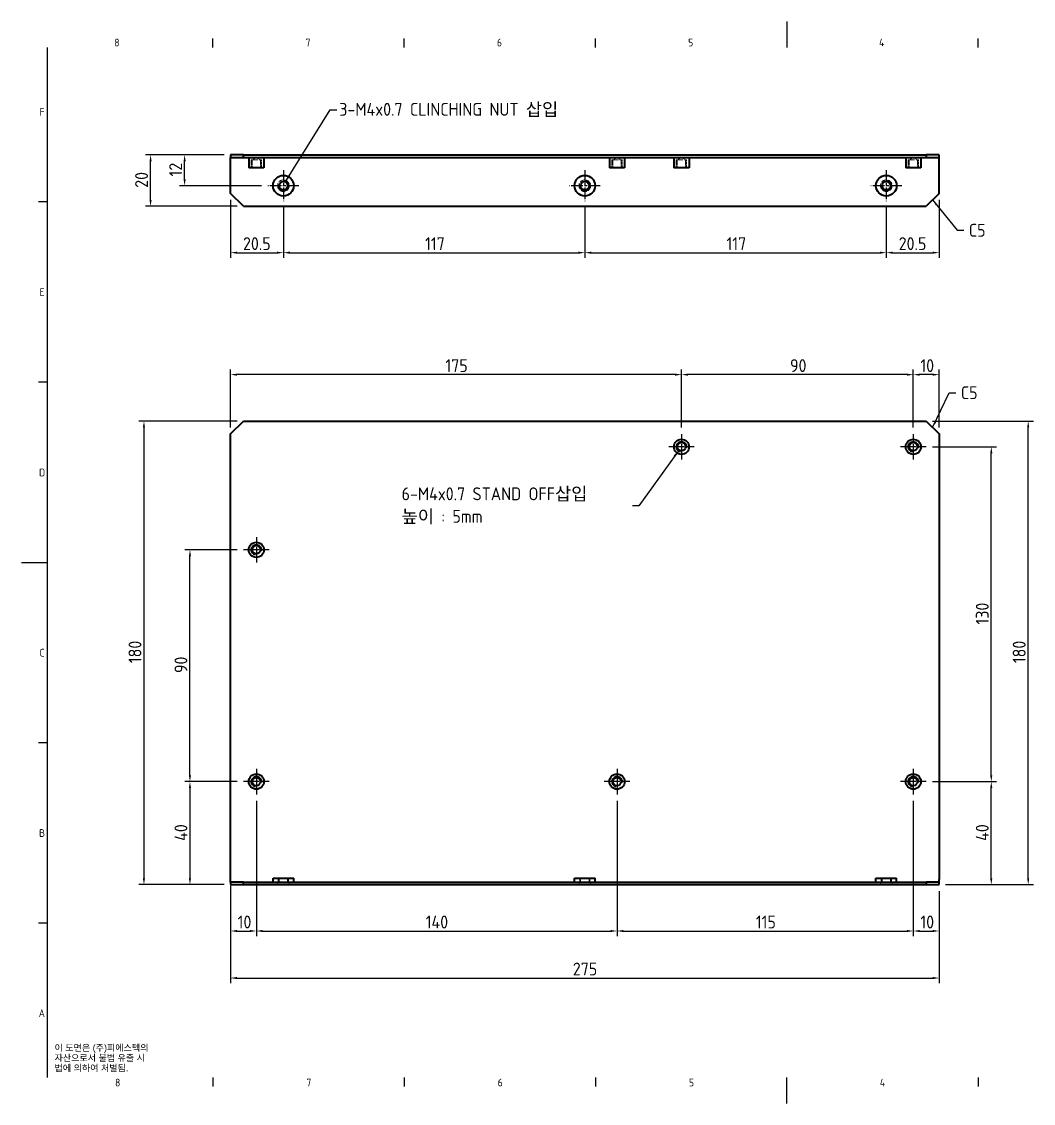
# Model space of a CAD drawing. Header units: millimetres. Extents: x 0 to 594, y 0 to 420.
# Drawn here: x 0 to 392.7, y 0 to 420 of the extents above; entities that cross this region are included whole.
import ezdxf

# ---------------------------------------------------------------- set-up
doc = ezdxf.new("R2010")
doc.units = ezdxf.units.MM
doc.linetypes.add('CHAIN', pattern=[0.3543, 0.2362, -0.0295, 0.0591, -0.0295])
doc.linetypes.add('DASHED', pattern=[0.2067, 0.1654, -0.0413])
doc.layers.get('0').update_dxf_attribs({"color": 3, "lineweight": 25})
for name, color, linetype, lineweight in [('가려진 것(ISO)', 2, 'DASHED', 18), ('가시적인 것(ISO)', 3, 'Continuous', 40), ('가시적인 좁은 것(ISO)', 3, 'Continuous', 35), ('경계(ISO)', 7, 'Continuous', 25), ('기호(ISO)', 5, 'Continuous', 25), ('중심 표식(ISO)', 1, 'Continuous', 25), ('치수(ISO)', 2, 'Continuous', 25)]:
    doc.layers.add(name, color=color, linetype=linetype, lineweight=lineweight)
doc.styles.add('문자 텍스트_PSTEK_POSCO', font='isocp.shx')
doc.styles.add('치수 텍스트_PSTEK_POSCO', font='isocp.shx')
doc.dimstyles.new('치수_PSTEK_POSCO', dxfattribs={"dimtxt": 5, "dimasz": 2.5, "dimexe": 2, "dimexo": 2.5, "dimgap": 1, "dimtad": 1, "dimrnd": 1e-08, "dimdsep": 46, "dimtxsty": '치수 텍스트_PSTEK_POSCO', "dimcen": 0.09, "dimdle": 10, "dimclrd": 7, "dimclre": 7, "dimclrt": 2, "dimadec": 1, "dimazin": 2, "dimtfac": 1, "dimtmove": 0, "dimatfit": 3, "dimfxl": 0, "dimtolj": 1, "dimlwd": -1, "dimlwe": -1, "dimarcsym": 0})
doc.dimstyles.new('치수_PSTEK_POSCO$7', dxfattribs={"dimtxt": 5, "dimasz": 2.5, "dimexe": 2, "dimexo": 2.5, "dimgap": 1, "dimtad": 1, "dimrnd": 1e-08, "dimdsep": 46, "dimtxsty": '치수 텍스트_PSTEK_POSCO', "dimcen": 0.09, "dimdle": 10, "dimclrd": 7, "dimclre": 7, "dimclrt": 2, "dimadec": 1, "dimazin": 2, "dimtfac": 1, "dimtmove": 0, "dimatfit": 3, "dimfxl": 0, "dimtolj": 1, "dimlwd": -1, "dimlwe": -1, "dimarcsym": 0})

# ---------------------------------------------------------------- blocks, each defined once
blk = doc.blocks.new('경계 Default Border')
at = {"layer": '경계(ISO)'}
for p, q in [((74.25, 410), (74.25, 413.4)), ((148.5, 410), (148.5, 413.4)), ((222.75, 410), (222.75, 413.4)), ((371.25, 410), (371.25, 413.4)), ((10, 350), (6.6, 350)), ((10, 280), (6.6, 280)), ((10, 140), (6.6, 140)), ((10, 70), (6.6, 70)), ((74.25, 10), (74.25, 6.6)), ((148.5, 10), (148.5, 6.6)), ((222.75, 10), (222.75, 6.6)), ((371.25, 10), (371.25, 6.6))]:
    blk.add_line(p, q, dxfattribs=at)
at = {"layer": '경계(ISO)', "flags": 128}
for points in [[(297, 420), (297, 410)], [(10, 10), (10, 410)], [(0, 210), (10, 210)], [(297, 0), (297, 10)]]:
    blk.add_lwpolyline(points, dxfattribs=at)
at = {"layer": '경계(ISO)', "color": 2, "char_height": 3, "attachment_point": 7, "style": '문자 텍스트_PSTEK_POSCO'}
for s, insert in [('8', (35.96, 410.37)), ('7', (110.21, 410.39)), ('6', (184.46, 410.37)), ('5', (258.71, 410.37)), ('4', (332.79, 410.4)), ('F', (6.93, 383.5)), ('E', (6.93, 313.47)), ('D', (6.77, 243.47)), ('C', (6.93, 173.47)), ('B', (6.77, 103.47)), ('A', (6.6, 33.49)), ('8', (36.27, 6.57)), ('7', (110.52, 6.59)), ('6', (184.77, 6.57)), ('5', (259.02, 6.57)), ('4', (333.1, 6.6))]:
    blk.add_mtext(s, dxfattribs=dict(at, insert=insert))
blk = doc.blocks.new('*D23')
at = {"layer": 'Defpoints', "color": 0}
for p in [(86.1, 264.92), (47.48, 84.92), (81.1, 84.92)]:
    blk.add_point(p, dxfattribs=at)
at = {"layer": '치수(ISO)', "color": 7}
for p, q in [((83.6, 264.92), (45.48, 264.92)), ((47.48, 262.42), (47.48, 87.42)), ((78.6, 84.92), (45.48, 84.92))]:
    blk.add_line(p, q, dxfattribs=at)
for points in [[(47.06, 262.42), (47.89, 262.42), (47.48, 264.92)], [(47.06, 87.42), (47.89, 87.42), (47.48, 84.92)]]:
    blk.add_solid(points, dxfattribs=at)
at = {"layer": '치수(ISO)', "color": 2, "insert": (43.98, 170.92), "char_height": 5, "attachment_point": 4, "rotation": 90, "style": '치수 텍스트_PSTEK_POSCO'}
blk.add_mtext('\\A1;180', dxfattribs=at)
blk = doc.blocks.new('*D26')
at = {"layer": 'Defpoints', "color": 0}
for p in [(65.33, 214.92), (86.15, 214.92), (86.15, 124.92)]:
    blk.add_point(p, dxfattribs=at)
at = {"layer": '치수(ISO)', "color": 7}
for p, q in [((83.65, 214.92), (63.33, 214.92)), ((65.33, 127.42), (65.33, 212.42)), ((83.65, 124.92), (63.33, 124.92))]:
    blk.add_line(p, q, dxfattribs=at)
for points in [[(64.91, 212.42), (65.74, 212.42), (65.33, 214.92)], [(64.91, 127.42), (65.74, 127.42), (65.33, 124.92)]]:
    blk.add_solid(points, dxfattribs=at)
at = {"layer": '치수(ISO)', "color": 2, "insert": (61.83, 167.07), "char_height": 5, "attachment_point": 4, "rotation": 90, "style": '치수 텍스트_PSTEK_POSCO'}
blk.add_mtext('\\A1;90', dxfattribs=at)
blk = doc.blocks.new('*D27')
at = {"layer": 'Defpoints', "color": 0}
for p in [(86.15, 124.92), (65.33, 84.92), (81.1, 84.92)]:
    blk.add_point(p, dxfattribs=at)
at = {"layer": '치수(ISO)', "color": 7}
for p, q in [((83.65, 124.92), (63.33, 124.92)), ((65.33, 122.42), (65.33, 87.42)), ((78.6, 84.92), (63.33, 84.92))]:
    blk.add_line(p, q, dxfattribs=at)
for points in [[(64.91, 122.42), (65.74, 122.42), (65.33, 124.92)], [(64.91, 87.42), (65.74, 87.42), (65.33, 84.92)]]:
    blk.add_solid(points, dxfattribs=at)
at = {"layer": '치수(ISO)', "color": 2, "insert": (61.83, 101.92), "char_height": 5, "attachment_point": 4, "rotation": 90, "style": '치수 텍스트_PSTEK_POSCO'}
blk.add_mtext('\\A1;40', dxfattribs=at)
blk = doc.blocks.new('*D28')
at = {"layer": 'Defpoints', "color": 0}
for p in [(81.1, 84.92), (356.1, 84.92), (356.1, 48.67)]:
    blk.add_point(p, dxfattribs=at)
at = {"layer": '치수(ISO)', "color": 7}
for p, q in [((81.1, 82.42), (81.1, 46.67)), ((356.1, 82.42), (356.1, 46.67)), ((83.6, 48.67), (353.6, 48.67))]:
    blk.add_line(p, q, dxfattribs=at)
for points in [[(83.6, 49.09), (83.6, 48.25), (81.1, 48.67)], [(353.6, 49.09), (353.6, 48.25), (356.1, 48.67)]]:
    blk.add_solid(points, dxfattribs=at)
at = {"layer": '치수(ISO)', "color": 2, "insert": (213.93, 52.17), "char_height": 5, "attachment_point": 4, "style": '치수 텍스트_PSTEK_POSCO'}
blk.add_mtext('\\A1;275', dxfattribs=at)
blk = doc.blocks.new('*D29')
at = {"layer": 'Defpoints', "color": 0}
for p in [(91.1, 119.97), (81.1, 86.92), (91.1, 66.92)]:
    blk.add_point(p, dxfattribs=at)
at = {"layer": '치수(ISO)', "color": 7}
for p, q in [((91.1, 117.47), (91.1, 64.92)), ((81.1, 84.42), (81.1, 64.92)), ((83.6, 66.92), (88.6, 66.92))]:
    blk.add_line(p, q, dxfattribs=at)
for points in [[(83.6, 67.34), (83.6, 66.51), (81.1, 66.92)], [(88.6, 67.34), (88.6, 66.51), (91.1, 66.92)]]:
    blk.add_solid(points, dxfattribs=at)
at = {"layer": '치수(ISO)', "color": 2, "insert": (83.84, 70.42), "char_height": 5, "attachment_point": 4, "style": '치수 텍스트_PSTEK_POSCO'}
blk.add_mtext('\\A1;10', dxfattribs=at)
blk = doc.blocks.new('*D30')
at = {"layer": 'Defpoints', "color": 0}
for p in [(91.1, 119.97), (231.1, 119.97), (231.1, 66.92)]:
    blk.add_point(p, dxfattribs=at)
at = {"layer": '치수(ISO)', "color": 7}
for p, q in [((91.1, 117.47), (91.1, 64.92)), ((231.1, 117.47), (231.1, 64.92)), ((93.6, 66.92), (228.6, 66.92))]:
    blk.add_line(p, q, dxfattribs=at)
for points in [[(93.6, 67.34), (93.6, 66.51), (91.1, 66.92)], [(228.6, 67.34), (228.6, 66.51), (231.1, 66.92)]]:
    blk.add_solid(points, dxfattribs=at)
at = {"layer": '치수(ISO)', "color": 2, "insert": (156.84, 70.42), "char_height": 5, "attachment_point": 4, "style": '치수 텍스트_PSTEK_POSCO'}
blk.add_mtext('\\A1;140', dxfattribs=at)
blk = doc.blocks.new('*D31')
at = {"layer": 'Defpoints', "color": 0}
for p in [(231.1, 119.97), (346.1, 119.97), (346.1, 66.92)]:
    blk.add_point(p, dxfattribs=at)
at = {"layer": '치수(ISO)', "color": 7}
for p, q in [((231.1, 117.47), (231.1, 64.92)), ((346.1, 117.47), (346.1, 64.92)), ((233.6, 66.92), (343.6, 66.92))]:
    blk.add_line(p, q, dxfattribs=at)
for points in [[(233.6, 67.34), (233.6, 66.51), (231.1, 66.92)], [(343.6, 67.34), (343.6, 66.51), (346.1, 66.92)]]:
    blk.add_solid(points, dxfattribs=at)
at = {"layer": '치수(ISO)', "color": 2, "insert": (284.99, 70.42), "char_height": 5, "attachment_point": 4, "style": '치수 텍스트_PSTEK_POSCO'}
blk.add_mtext('\\A1;115', dxfattribs=at)
blk = doc.blocks.new('*D32')
at = {"layer": 'Defpoints', "color": 0}
for p in [(346.1, 119.97), (356.1, 84.92), (356.1, 66.92)]:
    blk.add_point(p, dxfattribs=at)
at = {"layer": '치수(ISO)', "color": 7}
for p, q in [((346.1, 117.47), (346.1, 64.92)), ((356.1, 82.42), (356.1, 64.92)), ((348.6, 66.92), (353.6, 66.92))]:
    blk.add_line(p, q, dxfattribs=at)
for points in [[(348.6, 67.34), (348.6, 66.51), (346.1, 66.92)], [(353.6, 67.34), (353.6, 66.51), (356.1, 66.92)]]:
    blk.add_solid(points, dxfattribs=at)
at = {"layer": '치수(ISO)', "color": 2, "insert": (348.84, 70.42), "char_height": 5, "attachment_point": 4, "style": '치수 텍스트_PSTEK_POSCO'}
blk.add_mtext('\\A1;10', dxfattribs=at)
blk = doc.blocks.new('*D33')
at = {"layer": 'Defpoints', "color": 0}
for p in [(351.05, 124.92), (376.36, 124.92), (356.1, 84.92)]:
    blk.add_point(p, dxfattribs=at)
at = {"layer": '치수(ISO)', "color": 7}
for p, q in [((353.55, 124.92), (378.36, 124.92)), ((376.36, 87.42), (376.36, 122.42)), ((358.6, 84.92), (378.36, 84.92))]:
    blk.add_line(p, q, dxfattribs=at)
for points in [[(375.94, 122.42), (376.77, 122.42), (376.36, 124.92)], [(375.94, 87.42), (376.77, 87.42), (376.36, 84.92)]]:
    blk.add_solid(points, dxfattribs=at)
at = {"layer": '치수(ISO)', "color": 2, "insert": (372.86, 101.92), "char_height": 5, "attachment_point": 4, "rotation": 90, "style": '치수 텍스트_PSTEK_POSCO'}
blk.add_mtext('\\A1;40', dxfattribs=at)
blk = doc.blocks.new('*D34')
at = {"layer": 'Defpoints', "color": 0}
for p in [(351.1, 264.92), (390.69, 264.92), (356.1, 84.92)]:
    blk.add_point(p, dxfattribs=at)
at = {"layer": '치수(ISO)', "color": 7}
for p, q in [((353.6, 264.92), (392.69, 264.92)), ((390.69, 87.42), (390.69, 262.42)), ((358.6, 84.92), (392.69, 84.92))]:
    blk.add_line(p, q, dxfattribs=at)
for points in [[(390.27, 262.42), (391.1, 262.42), (390.69, 264.92)], [(390.27, 87.42), (391.1, 87.42), (390.69, 84.92)]]:
    blk.add_solid(points, dxfattribs=at)
at = {"layer": '치수(ISO)', "color": 2, "insert": (387.19, 170.92), "char_height": 5, "attachment_point": 4, "rotation": 90, "style": '치수 텍스트_PSTEK_POSCO'}
blk.add_mtext('\\A1;180', dxfattribs=at)
blk = doc.blocks.new('*D35')
at = {"layer": 'Defpoints', "color": 0}
for p in [(351.05, 254.92), (376.36, 254.92), (351.05, 124.92)]:
    blk.add_point(p, dxfattribs=at)
at = {"layer": '치수(ISO)', "color": 7}
for p, q in [((353.55, 254.92), (378.36, 254.92)), ((376.36, 127.42), (376.36, 252.42)), ((353.55, 124.92), (378.36, 124.92))]:
    blk.add_line(p, q, dxfattribs=at)
for points in [[(375.94, 252.42), (376.77, 252.42), (376.36, 254.92)], [(375.94, 127.42), (376.77, 127.42), (376.36, 124.92)]]:
    blk.add_solid(points, dxfattribs=at)
at = {"layer": '치수(ISO)', "color": 2, "insert": (372.86, 185.92), "char_height": 5, "attachment_point": 4, "rotation": 90, "style": '치수 텍스트_PSTEK_POSCO'}
blk.add_mtext('\\A1;130', dxfattribs=at)
blk = doc.blocks.new('*D36')
at = {"layer": 'Defpoints', "color": 0}
for p in [(346.1, 282.94), (346.1, 259.87), (356.1, 259.92)]:
    blk.add_point(p, dxfattribs=at)
at = {"layer": '치수(ISO)', "color": 7}
for p, q in [((346.1, 262.37), (346.1, 284.94)), ((353.6, 282.94), (348.6, 282.94)), ((356.1, 262.42), (356.1, 284.94))]:
    blk.add_line(p, q, dxfattribs=at)
for points in [[(348.6, 283.35), (348.6, 282.52), (346.1, 282.94)], [(353.6, 283.35), (353.6, 282.52), (356.1, 282.94)]]:
    blk.add_solid(points, dxfattribs=at)
at = {"layer": '치수(ISO)', "color": 2, "insert": (348.84, 286.44), "char_height": 5, "attachment_point": 4, "style": '치수 텍스트_PSTEK_POSCO'}
blk.add_mtext('\\A1;10', dxfattribs=at)
blk = doc.blocks.new('*D37')
at = {"layer": 'Defpoints', "color": 0}
for p in [(256.1, 282.94), (256.1, 259.87), (346.1, 259.87)]:
    blk.add_point(p, dxfattribs=at)
at = {"layer": '치수(ISO)', "color": 7}
for p, q in [((256.1, 262.37), (256.1, 284.94)), ((343.6, 282.94), (258.6, 282.94)), ((346.1, 262.37), (346.1, 284.94))]:
    blk.add_line(p, q, dxfattribs=at)
for points in [[(258.6, 283.35), (258.6, 282.52), (256.1, 282.94)], [(343.6, 283.35), (343.6, 282.52), (346.1, 282.94)]]:
    blk.add_solid(points, dxfattribs=at)
at = {"layer": '치수(ISO)', "color": 2, "insert": (298.24, 286.44), "char_height": 5, "attachment_point": 4, "style": '치수 텍스트_PSTEK_POSCO'}
blk.add_mtext('\\A1;90', dxfattribs=at)
blk = doc.blocks.new('*D38')
at = {"layer": 'Defpoints', "color": 0}
for p in [(81.1, 282.94), (81.1, 259.92), (256.1, 259.87)]:
    blk.add_point(p, dxfattribs=at)
at = {"layer": '치수(ISO)', "color": 7}
for p, q in [((81.1, 262.42), (81.1, 284.94)), ((253.6, 282.94), (83.6, 282.94)), ((256.1, 262.37), (256.1, 284.94))]:
    blk.add_line(p, q, dxfattribs=at)
for points in [[(83.6, 283.35), (83.6, 282.52), (81.1, 282.94)], [(253.6, 283.35), (253.6, 282.52), (256.1, 282.94)]]:
    blk.add_solid(points, dxfattribs=at)
at = {"layer": '치수(ISO)', "color": 2, "insert": (164.49, 286.44), "char_height": 5, "attachment_point": 4, "style": '치수 텍스트_PSTEK_POSCO'}
blk.add_mtext('\\A1;175', dxfattribs=at)
blk = doc.blocks.new('*D39')
at = {"layer": 'Defpoints', "color": 0}
for p in [(50.04, 368.29), (81.1, 368.29), (86.1, 348.29)]:
    blk.add_point(p, dxfattribs=at)
at = {"layer": '치수(ISO)', "color": 7}
for p, q in [((78.6, 368.29), (48.04, 368.29)), ((50.04, 350.79), (50.04, 365.79)), ((83.6, 348.29), (48.04, 348.29))]:
    blk.add_line(p, q, dxfattribs=at)
for points in [[(49.63, 365.79), (50.46, 365.79), (50.04, 368.29)], [(49.63, 350.79), (50.46, 350.79), (50.04, 348.29)]]:
    blk.add_solid(points, dxfattribs=at)
at = {"layer": '치수(ISO)', "color": 2, "insert": (46.54, 355.48), "char_height": 5, "attachment_point": 4, "rotation": 90, "style": '치수 텍스트_PSTEK_POSCO'}
blk.add_mtext('\\A1;20', dxfattribs=at)
blk = doc.blocks.new('*D40')
at = {"layer": 'Defpoints', "color": 0}
for p in [(63.26, 368.29), (81.1, 368.29), (95.6, 356.29)]:
    blk.add_point(p, dxfattribs=at)
at = {"layer": '치수(ISO)', "color": 7}
for p, q in [((78.6, 368.29), (61.26, 368.29)), ((63.26, 358.79), (63.26, 365.79)), ((93.1, 356.29), (61.26, 356.29))]:
    blk.add_line(p, q, dxfattribs=at)
for points in [[(62.85, 365.79), (63.68, 365.79), (63.26, 368.29)], [(62.85, 358.79), (63.68, 358.79), (63.26, 356.29)]]:
    blk.add_solid(points, dxfattribs=at)
at = {"layer": '치수(ISO)', "color": 2, "insert": (59.76, 359.89), "char_height": 5, "attachment_point": 4, "rotation": 90, "style": '치수 텍스트_PSTEK_POSCO'}
blk.add_mtext('\\A1;12', dxfattribs=at)
blk = doc.blocks.new('*D41')
at = {"layer": 'Defpoints', "color": 0}
for p in [(81.1, 353.29), (101.6, 350.29), (101.6, 330.29)]:
    blk.add_point(p, dxfattribs=at)
at = {"layer": '치수(ISO)', "color": 7}
for p, q in [((81.1, 350.79), (81.1, 328.29)), ((101.6, 347.79), (101.6, 328.29)), ((83.6, 330.29), (99.1, 330.29))]:
    blk.add_line(p, q, dxfattribs=at)
for points in [[(83.6, 330.71), (83.6, 329.88), (81.1, 330.29)], [(99.1, 330.71), (99.1, 329.88), (101.6, 330.29)]]:
    blk.add_solid(points, dxfattribs=at)
at = {"layer": '치수(ISO)', "color": 2, "insert": (85.93, 333.8), "char_height": 5, "attachment_point": 4, "style": '치수 텍스트_PSTEK_POSCO'}
blk.add_mtext('\\A1;20.5', dxfattribs=at)
blk = doc.blocks.new('*D42')
at = {"layer": 'Defpoints', "color": 0}
for p in [(101.6, 350.29), (218.6, 350.29), (218.6, 330.29)]:
    blk.add_point(p, dxfattribs=at)
at = {"layer": '치수(ISO)', "color": 7}
for p, q in [((101.6, 347.79), (101.6, 328.29)), ((218.6, 347.79), (218.6, 328.29)), ((104.1, 330.29), (216.1, 330.29))]:
    blk.add_line(p, q, dxfattribs=at)
for points in [[(104.1, 330.71), (104.1, 329.88), (101.6, 330.29)], [(216.1, 330.71), (216.1, 329.88), (218.6, 330.29)]]:
    blk.add_solid(points, dxfattribs=at)
at = {"layer": '치수(ISO)', "color": 2, "insert": (156.6, 333.79), "char_height": 5, "attachment_point": 4, "style": '치수 텍스트_PSTEK_POSCO'}
blk.add_mtext('\\A1;117', dxfattribs=at)
blk = doc.blocks.new('*D43')
at = {"layer": 'Defpoints', "color": 0}
for p in [(218.6, 350.29), (335.6, 350.29), (335.6, 330.29)]:
    blk.add_point(p, dxfattribs=at)
at = {"layer": '치수(ISO)', "color": 7}
for p, q in [((218.6, 347.79), (218.6, 328.29)), ((335.6, 347.79), (335.6, 328.29)), ((221.1, 330.29), (333.1, 330.29))]:
    blk.add_line(p, q, dxfattribs=at)
for points in [[(221.1, 330.71), (221.1, 329.88), (218.6, 330.29)], [(333.1, 330.71), (333.1, 329.88), (335.6, 330.29)]]:
    blk.add_solid(points, dxfattribs=at)
at = {"layer": '치수(ISO)', "color": 2, "insert": (273.6, 333.79), "char_height": 5, "attachment_point": 4, "style": '치수 텍스트_PSTEK_POSCO'}
blk.add_mtext('\\A1;117', dxfattribs=at)
blk = doc.blocks.new('*D44')
at = {"layer": 'Defpoints', "color": 0}
for p in [(356.1, 353.29), (335.6, 350.29), (356.1, 330.29)]:
    blk.add_point(p, dxfattribs=at)
at = {"layer": '치수(ISO)', "color": 7}
for p, q in [((356.1, 350.79), (356.1, 328.29)), ((335.6, 347.79), (335.6, 328.29)), ((338.1, 330.29), (353.6, 330.29))]:
    blk.add_line(p, q, dxfattribs=at)
for points in [[(338.1, 330.71), (338.1, 329.88), (335.6, 330.29)], [(353.6, 330.71), (353.6, 329.88), (356.1, 330.29)]]:
    blk.add_solid(points, dxfattribs=at)
at = {"layer": '치수(ISO)', "color": 2, "insert": (340.43, 333.8), "char_height": 5, "attachment_point": 4, "style": '치수 텍스트_PSTEK_POSCO'}
blk.add_mtext('\\A1;20.5', dxfattribs=at)

msp = doc.modelspace()

# ---------------------------------------------------------------- linework, layer by layer
at = {"layer": '가려진 것(ISO)', "ltscale": 5.71399}
for p, q in [((89.097, 366.295), (89.097, 363.295)), ((89.476, 366.295), (89.476, 363.295)), ((92.718, 366.295), (92.718, 363.295)), ((93.097, 363.295), (93.097, 366.295)), ((229.097, 366.295), (229.097, 363.295)), ((229.476, 366.295), (229.476, 363.295)), ((232.718, 366.295), (232.718, 363.295)), ((233.097, 363.295), (233.097, 366.295)), ((254.097, 366.295), (254.097, 363.295)), ((254.476, 366.295), (254.476, 363.295)), ((257.718, 366.295), (257.718, 363.295)), ((258.097, 363.295), (258.097, 366.295)), ((344.097, 366.295), (344.097, 363.295)), ((344.476, 366.295), (344.476, 363.295)), ((347.718, 366.295), (347.718, 363.295)), ((348.097, 363.295), (348.097, 366.295))]:
    msp.add_line(p, q, dxfattribs=at)
at = {"layer": '가려진 것(ISO)', "ltscale": 15.198803}
for p, q in [((89.097, 366.295), (93.097, 366.295)), ((229.097, 366.295), (233.097, 366.295)), ((254.097, 366.295), (258.097, 366.295)), ((344.097, 366.295), (348.097, 366.295))]:
    msp.add_line(p, q, dxfattribs=at)
at = {"layer": '가려진 것(ISO)', "ltscale": 3.601896}
for p, q in [((91.097, 367.269), (89.476, 366.295)), ((91.097, 367.269), (92.718, 366.295)), ((231.097, 367.269), (229.476, 366.295)), ((231.097, 367.269), (232.718, 366.295)), ((256.097, 367.269), (254.476, 366.295)), ((256.097, 367.269), (257.718, 366.295)), ((346.097, 367.269), (344.476, 366.295)), ((346.097, 367.269), (347.718, 366.295))]:
    msp.add_line(p, q, dxfattribs=at)
at = {"layer": '가려진 것(ISO)', "ltscale": 1.904597}
for p, q in [((99.347, 84.924), (99.347, 85.924)), ((103.847, 84.924), (103.847, 85.924)), ((216.347, 84.924), (216.347, 85.924)), ((220.847, 84.924), (220.847, 85.924)), ((333.347, 84.924), (333.347, 85.924)), ((337.847, 84.924), (337.847, 85.924))]:
    msp.add_line(p, q, dxfattribs=at)
at = {"layer": '가려진 것(ISO)', "ltscale": 2.856945}
for p, q in [((99.597, 87.424), (99.597, 85.924)), ((99.976, 85.924), (99.976, 87.424)), ((103.218, 85.924), (103.218, 87.424)), ((103.597, 85.924), (103.597, 87.424)), ((216.597, 87.424), (216.597, 85.924)), ((216.976, 85.924), (216.976, 87.424)), ((220.218, 85.924), (220.218, 87.424)), ((220.597, 85.924), (220.597, 87.424)), ((333.597, 87.424), (333.597, 85.924)), ((333.976, 85.924), (333.976, 87.424)), ((337.218, 85.924), (337.218, 87.424)), ((337.597, 85.924), (337.597, 87.424))]:
    msp.add_line(p, q, dxfattribs=at)
at = {"layer": '가려진 것(ISO)', "ltscale": 13.678923}
for centre in [(101.597, 356.295), (218.597, 356.295), (335.597, 356.295)]:
    msp.add_circle(centre, 2.25, dxfattribs=at)
at = {"layer": '가시적인 것(ISO)'}
for p, q in [((86.097, 368.295), (81.097, 368.295)), ((81.097, 368.295), (81.097, 367.295)), ((81.097, 367.295), (86.097, 367.295)), ((81.097, 366.295), (81.097, 367.295)), ((81.097, 353.295), (81.097, 366.295)), ((86.097, 367.295), (86.097, 368.295)), ((86.097, 368.295), (351.097, 368.295)), ((86.097, 367.295), (351.097, 367.295)), ((88.147, 367.295), (88.147, 363.295)), ((94.047, 367.295), (94.047, 363.295)), ((228.147, 367.295), (228.147, 363.295)), ((234.047, 367.295), (234.047, 363.295)), ((253.147, 367.295), (253.147, 363.295)), ((259.047, 367.295), (259.047, 363.295)), ((343.147, 367.295), (343.147, 363.295)), ((349.047, 367.295), (349.047, 363.295)), ((356.097, 368.295), (351.097, 368.295)), ((351.097, 368.295), (351.097, 367.295)), ((351.097, 367.295), (356.097, 367.295)), ((356.097, 367.295), (356.097, 368.295)), ((356.097, 366.295), (356.097, 367.295)), ((356.097, 353.295), (356.097, 366.295)), ((94.047, 363.295), (88.147, 363.295)), ((234.047, 363.295), (228.147, 363.295)), ((259.047, 363.295), (253.147, 363.295)), ((349.047, 363.295), (343.147, 363.295)), ((86.097, 348.295), (81.097, 353.295)), ((356.097, 353.295), (351.097, 348.295)), ((86.097, 348.295), (351.097, 348.295)), ((81.097, 259.924), (86.097, 264.924)), ((86.097, 264.924), (351.097, 264.924)), ((351.097, 264.924), (356.097, 259.924)), ((81.097, 86.924), (81.097, 259.924)), ((356.097, 259.924), (356.097, 86.924)), ((81.097, 85.924), (81.097, 86.924)), ((86.097, 85.924), (81.097, 85.924)), ((81.097, 85.924), (81.097, 84.924)), ((81.097, 84.924), (86.097, 84.924)), ((86.097, 84.924), (86.097, 85.924)), ((86.097, 85.924), (351.097, 85.924)), ((86.097, 84.924), (351.097, 84.924)), ((97.597, 87.424), (105.597, 87.424)), ((97.597, 85.924), (97.597, 87.424)), ((105.597, 85.924), (105.597, 87.424)), ((214.597, 87.424), (222.597, 87.424)), ((214.597, 85.924), (214.597, 87.424)), ((222.597, 85.924), (222.597, 87.424)), ((331.597, 87.424), (339.597, 87.424)), ((331.597, 85.924), (331.597, 87.424)), ((339.597, 85.924), (339.597, 87.424)), ((356.097, 85.924), (351.097, 85.924)), ((351.097, 85.924), (351.097, 84.924)), ((351.097, 84.924), (356.097, 84.924)), ((356.097, 85.924), (356.097, 86.924)), ((356.097, 84.924), (356.097, 85.924))]:
    msp.add_line(p, q, dxfattribs=at)
for centre, radius in [((101.597, 356.295), 4), ((101.597, 356.295), 1.621), ((218.597, 356.295), 4), ((218.597, 356.295), 1.621), ((335.597, 356.295), 4), ((335.597, 356.295), 1.621), ((256.097, 254.924), 2.95), ((256.097, 254.924), 1.621), ((346.097, 254.924), 2.95), ((346.097, 254.924), 1.621), ((91.097, 214.924), 2.95), ((91.097, 214.924), 1.621), ((91.097, 124.924), 2.95), ((91.097, 124.924), 1.621), ((231.097, 124.924), 2.95), ((231.097, 124.924), 1.621), ((346.097, 124.924), 2.95), ((346.097, 124.924), 1.621)]:
    msp.add_circle(centre, radius, dxfattribs=at)
at = {"layer": '가시적인 좁은 것(ISO)'}
for centre, start, end in [((101.597, 356.295), 170, 80), ((218.597, 356.295), 170, 80), ((335.597, 356.295), 170, 80), ((256.097, 254.924), 350, 260), ((346.097, 254.924), 350, 260), ((91.097, 214.924), 350, 260), ((91.097, 124.924), 350, 260), ((231.097, 124.924), 350, 260), ((346.097, 124.924), 350, 260)]:
    msp.add_arc(centre, 2, start, end, dxfattribs=at)
at = {"layer": '중심 표식(ISO)', "linetype": 'CHAIN', "ltscale": 19.051651}
for p, q in [((101.597, 362.295), (101.597, 350.295)), ((218.597, 362.295), (218.597, 350.295)), ((335.597, 362.295), (335.597, 350.295)), ((107.597, 356.295), (95.597, 356.295)), ((224.597, 356.295), (212.597, 356.295)), ((341.597, 356.295), (329.597, 356.295))]:
    msp.add_line(p, q, dxfattribs=at)
at = {"layer": '중심 표식(ISO)', "linetype": 'CHAIN', "ltscale": 11.000854}
for p, q in [((256.097, 259.874), (256.097, 249.974)), ((346.097, 259.874), (346.097, 249.974)), ((261.047, 254.924), (251.147, 254.924)), ((351.047, 254.924), (341.147, 254.924)), ((91.097, 219.874), (91.097, 209.974)), ((96.047, 214.924), (86.147, 214.924)), ((91.097, 129.874), (91.097, 119.974)), ((231.097, 129.874), (231.097, 119.974)), ((346.097, 129.874), (346.097, 119.974)), ((96.047, 124.924), (86.147, 124.924)), ((236.047, 124.924), (226.147, 124.924)), ((351.047, 124.924), (341.147, 124.924))]:
    msp.add_line(p, q, dxfattribs=at)

# ---------------------------------------------------------------- block references
msp.add_blockref('경계 Default Border', (0, 0))

# ---------------------------------------------------------------- texts
at = {"layer": '기호(ISO)', "color": 2, "attachment_point": 4}
for s, insert, char_height, width, line_spacing_factor, style in [('{3-M4x0.7 CLINCHING NUT 삽입}', (123.281, 385.731), 5, 99.77813, 0.875, '치수 텍스트_PSTEK_POSCO'), ('{6-M4x0.7 STAND OFF삽입 \\P높이 : 5mm}', (147.478, 232.021), 5, 88.55858, 1.05, '치수 텍스트_PSTEK_POSCO'), ('{\\fArial|b0|i0;\\H2.5000;이 도면은 (주)피에스텍의\\P자산으로서 불법 유출 시 \\P법에 의하여 처벌됨.}', (12.755, 17.515), 2.5, 39.3061, 0.944221, '문자 텍스트_PSTEK_POSCO')]:
    msp.add_mtext(s, dxfattribs=dict(at, insert=insert, char_height=char_height, width=width, line_spacing_factor=line_spacing_factor, style=style))
at = {"layer": '기호(ISO)', "color": 2, "char_height": 5, "attachment_point": 4, "style": '치수 텍스트_PSTEK_POSCO'}
for insert in [(367.644, 338.988), (364.547, 275.925)]:
    msp.add_mtext('{C5}', dxfattribs=dict(at, insert=insert))

# ---------------------------------------------------------------- dimensions: what is measured, and where the dimension line sits
at = {"layer": '치수(ISO)', "color": 7}
for base, p1, p2, angle, picture, middle in [((50.043, 368.295), (86.097, 348.295), (81.097, 368.295), 270, '*D39', (50.043, 358.295)), ((63.262, 368.295), (95.597, 356.295), (81.097, 368.295), 90, '*D40', (63.262, 362.295)), ((101.597, 330.295), (81.097, 353.295), (101.597, 350.295), 180, '*D41', (91.347, 330.295)), ((356.097, 330.295), (335.597, 350.295), (356.097, 353.295), 180, '*D44', (345.847, 330.295)), ((218.597, 330.295), (101.597, 350.295), (218.597, 350.295), 180, '*D42', (160.097, 330.295)), ((335.597, 330.295), (218.597, 350.295), (335.597, 350.295), 180, '*D43', (277.097, 330.295)), ((81.097, 282.937), (256.097, 259.874), (81.097, 259.924), 180, '*D38', (168.597, 282.937)), ((256.097, 282.937), (346.097, 259.874), (256.097, 259.874), 180, '*D37', (301.097, 282.937)), ((346.097, 282.937), (356.097, 259.924), (346.097, 259.874), 180, '*D36', (351.097, 282.937)), ((47.476, 84.924), (86.097, 264.924), (81.097, 84.924), 270, '*D23', (47.476, 174.924)), ((390.688, 264.924), (356.097, 84.924), (351.097, 264.924), 270, '*D34', (390.688, 174.924)), ((376.357, 254.924), (351.047, 124.924), (351.047, 254.924), 90, '*D35', (376.357, 189.924)), ((65.326, 214.924), (86.147, 124.924), (86.147, 214.924), 90, '*D26', (65.326, 169.924)), ((65.326, 84.924), (86.147, 124.924), (81.097, 84.924), 90, '*D27', (65.326, 104.924)), ((376.357, 124.924), (356.097, 84.924), (351.047, 124.924), 270, '*D33', (376.357, 104.924)), ((231.097, 66.924), (91.097, 119.974), (231.097, 119.974), 180, '*D30', (161.097, 66.924)), ((346.097, 66.924), (231.097, 119.974), (346.097, 119.974), 180, '*D31', (288.597, 66.924)), ((356.097, 66.924), (346.097, 119.974), (356.097, 84.924), 180, '*D32', (351.097, 66.924)), ((356.097, 48.67), (81.097, 84.924), (356.097, 84.924), 180, '*D28', (218.597, 48.67))]:
    dim = msp.add_linear_dim(base=base, p1=p1, p2=p2, angle=angle, dimstyle='치수_PSTEK_POSCO', override={"dimdec": 2, "dimtp": 0, "dimtm": 0, "dimtdec": 2, "dimtofl": 0, "dimatfit": 1}, dxfattribs=at)
    dim.commit()
    dim.dimension.update_dxf_attribs({"geometry": picture, "text_midpoint": middle, "dimtype": 160})
dim = msp.add_linear_dim(base=(91.097, 66.924), p1=(81.097, 86.924), p2=(91.097, 119.974), dimstyle='치수_PSTEK_POSCO', override={"dimdec": 2, "dimtp": 0, "dimtm": 0, "dimtdec": 2, "dimtofl": 0, "dimatfit": 1}, dxfattribs=at)
dim.commit()
dim.dimension.update_dxf_attribs({"geometry": '*D29', "text_midpoint": (86.097, 66.924), "dimtype": 160})

# ---------------------------------------------------------------- leaders
at = {"layer": '기호(ISO)', "color": 7, "annotation_type": 0, "has_hookline": 1}
for points, hookline_direction, text_width in [([(102.597, 358.027), (119.781, 385.731), (122.281, 385.731)], 0, 86.62), ([(353.597, 350.795), (363.144, 338.988), (365.644, 338.988)], 0, 5.94), ([(353.597, 262.424), (360.047, 275.925), (362.547, 275.925)], 0, 5.94), ([(254.91, 253.314), (239.536, 232.021), (237.036, 232.021)], 1, 74.919)]:
    msp.add_leader(points, dimstyle='치수_PSTEK_POSCO$7', override={"dimtad": 0}, dxfattribs=dict(at, hookline_direction=hookline_direction, text_width=text_width))

doc.saveas('drawing.dxf')
